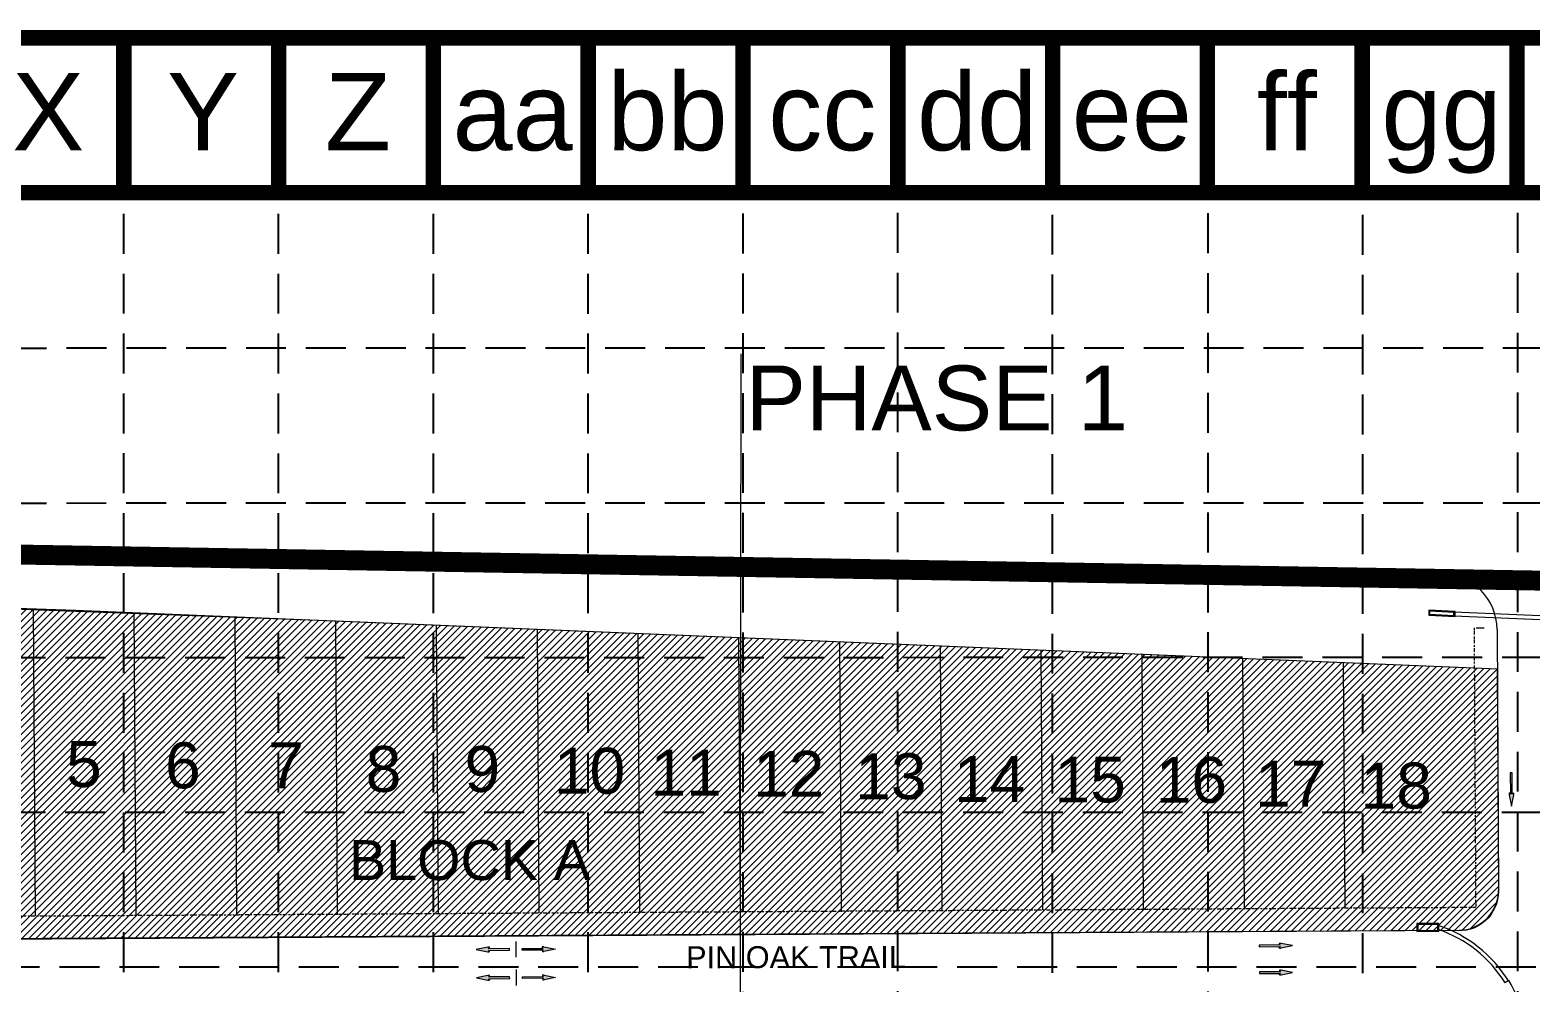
# Model space of a CAD drawing. Extents: x 218174 to 221286, y 216036 to 221010.
# Drawn here: x 220071 to 220823, y 220532 to 221010 of the extents above; entities that cross this region are included whole.
import ezdxf
from ezdxf.enums import TextEntityAlignment as Align

# ---------------------------------------------------------------- set-up
doc = ezdxf.new("R2010")
doc.units = 0
doc.header["$MEASUREMENT"] = 0
doc.linetypes.add('DASHED', pattern=[0.75, 0.5, -0.25])
doc.linetypes.add('DIVIDE', pattern=[1.25, 0.5, -0.25, 0, -0.25, 0, -0.25])
for name, color, linetype, lineweight in [('1 ARROWS', 7, 'Continuous', 0), ('1 BLOCK NUMBERS', 7, 'Continuous', 0), ('1 CURB LINE', 7, 'Continuous', 0), ('1 LOT NUMBERS', 7, 'Continuous', 0), ('1 PHASE LINES', 7, 'Continuous', 0), ('1 STORM PIPE', 5, 'Continuous', 0), ('1 STREET NAMES', 7, 'Continuous', 0), ('PH.1-10', 7, 'Continuous', 0), ('PH.1-27', 7, 'Continuous', 0), ('PH.1-29', 7, 'Continuous', 0), ('PH.1-9', 7, 'Continuous', 0)]:
    doc.layers.add(name, color=color, linetype=linetype, lineweight=lineweight)
for name, color, linetype in [('1 LIMITS OF DISTURBANCE', 1, 'DASHED'), ('1 SODDED LOT', 2, 'Continuous'), ('BASE', 7, 'Continuous'), ('GRID', 251, 'DASHED')]:
    doc.layers.add(name, color=color, linetype=linetype)
doc.styles.get("Standard").update_dxf_attribs({"font": 'ARIAL.TTF'})

msp = doc.modelspace()

# ---------------------------------------------------------------- hatches: boundary and pattern name
at = {"layer": '1 ARROWS', "linetype": 'Continuous', "lineweight": 0}
h = msp.add_hatch(color=256, dxfattribs=at)
edge = h.paths.add_edge_path()
edge.add_line((220814.27, 220627.42), (220813.66, 220626.87))
edge.add_line((220813.66, 220626.87), (220813.6, 220637.45))
edge.add_line((220813.6, 220637.45), (220812.74, 220637.44))
edge.add_line((220812.74, 220637.44), (220812.8, 220626.86))
edge.add_line((220812.8, 220626.86), (220812.3, 220627.4))
edge.add_line((220812.3, 220627.4), (220812.3, 220627.4))
edge.add_ellipse((220812.25, 220626.86), major_axis=(-0.003, 0.56), ratio=0.285714, start_angle=-17.18267, end_angle=124.72693)
edge.add_line((220812.12, 220626.54), (220812.12, 220626.54))
edge.add_line((220812.12, 220626.54), (220813.29, 220620.82))
edge.add_line((220813.29, 220620.82), (220814.44, 220626.55))
edge.add_line((220814.44, 220626.55), (220814.44, 220626.55))
edge.add_ellipse((220814.31, 220626.88), major_axis=(-0.003, 0.56), ratio=0.285714, start_angle=234.16847, end_angle=374.49672)
edge.add_line((220814.27, 220627.42), (220814.27, 220627.42))
h = msp.add_hatch(color=256, dxfattribs=at)
edge = h.paths.add_edge_path()
edge.add_line((220301.04, 220548.05), (220300.5, 220548.54))
edge.add_line((220300.5, 220548.54), (220311.08, 220548.62))
edge.add_line((220311.08, 220548.62), (220311.07, 220549.48))
edge.add_line((220311.07, 220549.48), (220300.49, 220549.4))
edge.add_line((220300.49, 220549.4), (220301.04, 220550.01))
edge.add_line((220301.04, 220550.01), (220301.04, 220550.02))
edge.add_ellipse((220300.49, 220550.05), major_axis=(0.56, 0.004), ratio=0.285714, start_angle=-14.49672, end_angle=125.83153)
edge.add_line((220300.17, 220550.18), (220300.17, 220550.18))
edge.add_line((220300.17, 220550.18), (220294.45, 220548.95))
edge.add_line((220294.45, 220548.95), (220300.19, 220547.86))
edge.add_ellipse((220300.51, 220548), major_axis=(0.56, 0.004), ratio=0.285714, start_angle=235.27307, end_angle=377.18267)
edge.add_line((220301.04, 220548.05), (220301.04, 220548.05))
edge.add_line((220301.04, 220548.05), (220301.04, 220548.05))
edge.add_line((220301.04, 220548.05), (220301.04, 220548.05))
h = msp.add_hatch(color=256, dxfattribs=at)
edge = h.paths.add_edge_path()
edge.add_line((220327.53, 220548.21), (220328.06, 220548.71))
edge.add_line((220328.06, 220548.71), (220317.48, 220548.66))
edge.add_line((220317.48, 220548.66), (220317.47, 220549.52))
edge.add_line((220317.47, 220549.52), (220328.06, 220549.57))
edge.add_line((220328.06, 220549.57), (220327.51, 220550.18))
edge.add_line((220327.51, 220550.18), (220327.51, 220550.18))
edge.add_ellipse((220328.05, 220550.22), major_axis=(0.56, 0.003), ratio=0.285714, start_angle=54.16847, end_angle=194.49672, ccw=False)
edge.add_line((220328.37, 220550.35), (220328.37, 220550.35))
edge.add_line((220328.37, 220550.35), (220334.11, 220549.2))
edge.add_line((220334.11, 220549.2), (220328.38, 220548.03))
edge.add_ellipse((220328.06, 220548.16), major_axis=(0.56, 0.003), ratio=0.285714, start_angle=162.81733, end_angle=304.72693, ccw=False)
edge.add_line((220327.53, 220548.21), (220327.53, 220548.21))
edge.add_line((220327.53, 220548.21), (220327.53, 220548.21))
edge.add_line((220327.53, 220548.21), (220327.53, 220548.21))
h = msp.add_hatch(color=256, dxfattribs=at)
edge = h.paths.add_edge_path()
edge.add_line((220696.91, 220551.89), (220697.46, 220551.28))
edge.add_line((220697.46, 220551.28), (220686.88, 220551.22))
edge.add_line((220686.88, 220551.22), (220686.89, 220550.36))
edge.add_line((220686.89, 220550.36), (220697.47, 220550.42))
edge.add_line((220697.47, 220550.42), (220696.94, 220549.92))
edge.add_line((220696.94, 220549.92), (220696.94, 220549.92))
edge.add_ellipse((220697.47, 220549.87), major_axis=(0.56, 0.003), ratio=0.285714, start_angle=162.81733, end_angle=304.72693)
edge.add_line((220697.79, 220549.74), (220697.79, 220549.75))
edge.add_line((220697.79, 220549.75), (220703.52, 220550.92))
edge.add_line((220703.52, 220550.92), (220697.78, 220552.06))
edge.add_line((220697.78, 220552.06), (220697.78, 220552.06))
edge.add_ellipse((220697.45, 220551.93), major_axis=(0.56, 0.003), ratio=0.285714, start_angle=54.16847, end_angle=194.49672)
edge.add_line((220696.91, 220551.89), (220696.91, 220551.89))
h = msp.add_hatch(color=256, dxfattribs=at)
edge = h.paths.add_edge_path()
edge.add_line((220696.99, 220538.47), (220697.55, 220537.87))
edge.add_line((220697.55, 220537.87), (220686.96, 220537.81))
edge.add_line((220686.96, 220537.81), (220686.97, 220536.95))
edge.add_line((220686.97, 220536.95), (220697.55, 220537.01))
edge.add_line((220697.55, 220537.01), (220697.02, 220536.51))
edge.add_line((220697.02, 220536.51), (220697.02, 220536.5))
edge.add_ellipse((220697.55, 220536.46), major_axis=(0.56, 0.003), ratio=0.285714, start_angle=162.81733, end_angle=304.72693)
edge.add_line((220697.87, 220536.33), (220697.87, 220536.33))
edge.add_line((220697.87, 220536.33), (220703.6, 220537.5))
edge.add_line((220703.6, 220537.5), (220697.86, 220538.65))
edge.add_line((220697.86, 220538.65), (220697.86, 220538.65))
edge.add_ellipse((220697.54, 220538.52), major_axis=(0.56, 0.003), ratio=0.285714, start_angle=54.16847, end_angle=194.49672)
edge.add_line((220696.99, 220538.47), (220696.99, 220538.47))
h = msp.add_hatch(color=256, dxfattribs=at)
edge = h.paths.add_edge_path()
edge.add_line((220301.14, 220533.87), (220300.6, 220534.37))
edge.add_line((220300.6, 220534.37), (220311.19, 220534.45))
edge.add_line((220311.19, 220534.45), (220311.18, 220535.31))
edge.add_line((220311.18, 220535.31), (220300.6, 220535.23))
edge.add_line((220300.6, 220535.23), (220301.14, 220535.84))
edge.add_line((220301.14, 220535.84), (220301.14, 220535.84))
edge.add_ellipse((220300.6, 220535.88), major_axis=(0.56, 0.004), ratio=0.285714, start_angle=-14.49672, end_angle=125.83153)
edge.add_line((220300.27, 220536.01), (220300.27, 220536.01))
edge.add_line((220300.27, 220536.01), (220294.55, 220534.78))
edge.add_line((220294.55, 220534.78), (220300.29, 220533.69))
edge.add_ellipse((220300.61, 220533.82), major_axis=(0.56, 0.004), ratio=0.285714, start_angle=235.27307, end_angle=377.18267)
edge.add_line((220301.15, 220533.88), (220301.14, 220533.87))
edge.add_line((220301.14, 220533.87), (220301.14, 220533.87))
edge.add_line((220301.14, 220533.87), (220301.14, 220533.87))
h = msp.add_hatch(color=256, dxfattribs=at)
edge = h.paths.add_edge_path()
edge.add_line((220327.63, 220534.04), (220328.17, 220534.54))
edge.add_line((220328.17, 220534.54), (220317.58, 220534.49))
edge.add_line((220317.58, 220534.49), (220317.58, 220535.35))
edge.add_line((220317.58, 220535.35), (220328.16, 220535.4))
edge.add_line((220328.16, 220535.4), (220327.61, 220536))
edge.add_line((220327.61, 220536), (220327.61, 220536))
edge.add_ellipse((220328.15, 220536.05), major_axis=(0.56, 0.003), ratio=0.285714, start_angle=54.16847, end_angle=194.49672, ccw=False)
edge.add_line((220328.48, 220536.18), (220328.48, 220536.18))
edge.add_line((220328.48, 220536.18), (220334.21, 220535.02))
edge.add_line((220334.21, 220535.02), (220328.48, 220533.86))
edge.add_ellipse((220328.17, 220533.99), major_axis=(0.56, 0.003), ratio=0.285714, start_angle=162.81733, end_angle=304.72693, ccw=False)
edge.add_line((220327.63, 220534.04), (220327.63, 220534.04))
edge.add_line((220327.63, 220534.04), (220327.63, 220534.04))
edge.add_line((220327.63, 220534.04), (220327.63, 220534.04))
at = {"layer": '1 SODDED LOT', "linetype": 'Continuous', "lineweight": 0}
h = msp.add_hatch(dxfattribs=at)
h.set_pattern_fill('ANSI31', color=256, scale=20, style=0)
edge = h.paths.add_edge_path()
edge.add_line((220223.88, 220713.73), (220794.61, 220690.11))
edge.add_line((220794.61, 220690.11), (220806.13, 220689.58))
edge.add_line((220806.13, 220689.58), (220806.74, 220578.17))
edge.add_arc((220787.07, 220578.06), 19.68, -97.66281, 0.31503, ccw=False)
edge.add_line((220784.44, 220558.55), (220445.97, 220556.7))
edge.add_line((220445.97, 220556.7), (219906.03, 220553.42))
edge.add_line((219906.03, 220553.42), (219861.33, 220553.01))
edge.add_arc((219861.15, 220572.16), 19.16, 169.85464, 270.53466, ccw=False)
edge.add_line((219842.29, 220575.54), (219841.39, 220728.16))
edge.add_line((219841.39, 220728.16), (219873.88, 220726.66))
edge.add_line((219873.88, 220726.66), (220223.88, 220713.73))
h = msp.add_hatch(dxfattribs=at)
h.set_pattern_fill('ANSI31', color=256, scale=20, style=0)
edge = h.paths.add_edge_path()
edge.add_line((220395.18, 219503.17), (220394.5, 219620.99))
edge.add_arc((220413, 219621.09), 18.5, 86.99252, 180.32858, ccw=False)
edge.add_line((220413.97, 219639.57), (220778.28, 219641.88))
edge.add_arc((220778.4, 219622.85), 19.03, 55.77876, 90.36362, ccw=False)
edge.add_line((220789.11, 219638.59), (220792.76, 219636.52))
edge.add_arc((220811.49, 219669.59), 38.01, 240.47996, 393.41385)
edge.add_line((220843.21, 219690.52), (220841.33, 219694.56))
edge.add_line((220841.33, 219694.56), (220839.57, 219700.32))
edge.add_line((220839.57, 219700.32), (220838.95, 219703.78))
edge.add_line((220838.95, 219703.78), (220832.98, 220688.86))
edge.add_line((220832.98, 220688.86), (220968.74, 220683))
edge.add_line((220968.74, 220683), (220975.46, 219506.49))
edge.add_line((220975.46, 219506.49), (220395.18, 219503.17))

# ---------------------------------------------------------------- linework, layer by layer
at = {"layer": '1 ARROWS', "linetype": 'Continuous', "lineweight": 0}
for p, q in [((220813.6, 220637.45), (220812.74, 220637.44)), ((220812.74, 220637.44), (220812.8, 220626.86)), ((220813.66, 220626.87), (220813.6, 220637.45)), ((220812.12, 220626.54), (220812.12, 220626.54)), ((220812.12, 220626.54), (220813.29, 220620.82)), ((220812.8, 220626.86), (220812.3, 220627.4)), ((220812.3, 220627.4), (220812.3, 220627.4)), ((220813.29, 220620.82), (220814.44, 220626.55)), ((220814.27, 220627.42), (220813.66, 220626.87)), ((220814.27, 220627.42), (220814.27, 220627.42)), ((220814.44, 220626.55), (220814.44, 220626.55)), ((220300.17, 220550.18), (220294.45, 220548.95)), ((220294.45, 220548.95), (220300.19, 220547.86)), ((220300.17, 220550.18), (220300.17, 220550.18)), ((220300.49, 220549.4), (220301.04, 220550.01)), ((220311.07, 220549.48), (220300.49, 220549.4)), ((220300.5, 220548.54), (220311.08, 220548.62)), ((220301.04, 220548.05), (220300.5, 220548.54)), ((220301.04, 220550.01), (220301.04, 220550.02)), ((220301.04, 220548.05), (220301.04, 220548.05)), ((220301.04, 220548.05), (220301.04, 220548.05)), ((220301.04, 220548.05), (220301.04, 220548.05)), ((220311.08, 220548.62), (220311.07, 220549.48)), ((220314.27, 220553.07), (220314.28, 220545.07)), ((220317.47, 220549.52), (220328.06, 220549.57)), ((220317.48, 220548.66), (220317.47, 220549.52)), ((220328.06, 220548.71), (220317.48, 220548.66)), ((220328.06, 220549.57), (220327.51, 220550.18)), ((220327.51, 220550.18), (220327.51, 220550.18)), ((220327.53, 220548.21), (220328.06, 220548.71)), ((220327.53, 220548.21), (220327.53, 220548.21)), ((220327.53, 220548.21), (220327.53, 220548.21)), ((220327.53, 220548.21), (220327.53, 220548.21)), ((220328.37, 220550.35), (220328.37, 220550.35)), ((220328.37, 220550.35), (220334.11, 220549.2)), ((220334.11, 220549.2), (220328.38, 220548.03)), ((220697.46, 220551.28), (220686.88, 220551.22)), ((220686.88, 220551.22), (220686.89, 220550.36)), ((220686.89, 220550.36), (220697.47, 220550.42)), ((220696.91, 220551.89), (220697.46, 220551.28)), ((220696.91, 220551.89), (220696.91, 220551.89)), ((220697.47, 220550.42), (220696.94, 220549.92)), ((220696.94, 220549.92), (220696.94, 220549.92)), ((220703.52, 220550.92), (220697.78, 220552.06)), ((220697.78, 220552.06), (220697.78, 220552.06)), ((220697.79, 220549.75), (220703.52, 220550.92)), ((220697.79, 220549.74), (220697.79, 220549.75)), ((220314.38, 220538.9), (220314.39, 220530.9)), ((220696.99, 220538.47), (220697.55, 220537.87)), ((220696.99, 220538.47), (220696.99, 220538.47)), ((220703.6, 220537.5), (220697.86, 220538.65)), ((220697.86, 220538.65), (220697.86, 220538.65)), ((220300.27, 220536.01), (220294.55, 220534.78)), ((220294.55, 220534.78), (220300.29, 220533.69)), ((220300.27, 220536.01), (220300.27, 220536.01)), ((220300.6, 220535.23), (220301.14, 220535.84)), ((220311.18, 220535.31), (220300.6, 220535.23)), ((220300.6, 220534.37), (220311.19, 220534.45)), ((220301.14, 220533.87), (220300.6, 220534.37)), ((220301.14, 220535.84), (220301.14, 220535.84)), ((220301.15, 220533.88), (220301.14, 220533.87)), ((220301.14, 220533.87), (220301.14, 220533.87)), ((220301.14, 220533.87), (220301.14, 220533.87)), ((220311.19, 220534.45), (220311.18, 220535.31)), ((220317.58, 220535.35), (220328.16, 220535.4)), ((220317.58, 220534.49), (220317.58, 220535.35)), ((220328.17, 220534.54), (220317.58, 220534.49)), ((220328.16, 220535.4), (220327.61, 220536)), ((220327.61, 220536), (220327.61, 220536)), ((220327.63, 220534.04), (220328.17, 220534.54)), ((220327.63, 220534.04), (220327.63, 220534.04)), ((220327.63, 220534.04), (220327.63, 220534.04)), ((220327.63, 220534.04), (220327.63, 220534.04)), ((220328.48, 220536.18), (220328.48, 220536.18)), ((220328.48, 220536.18), (220334.21, 220535.02)), ((220334.21, 220535.02), (220328.48, 220533.86)), ((220697.55, 220537.87), (220686.96, 220537.81)), ((220686.96, 220537.81), (220686.97, 220536.95)), ((220686.97, 220536.95), (220697.55, 220537.01)), ((220697.55, 220537.01), (220697.02, 220536.51)), ((220697.02, 220536.51), (220697.02, 220536.5)), ((220697.87, 220536.33), (220703.6, 220537.5)), ((220697.87, 220536.33), (220697.87, 220536.33))]:
    msp.add_line(p, q, dxfattribs=at)
for centre, major_axis, start_param, end_param in [((220812.25, 220626.86), (-0.003, 0.56), -0.299894, 2.176896), ((220814.31, 220626.88), (-0.003, 0.56), 4.087011, 6.536201), ((220300.49, 220550.05), (0.56, 0.004), -0.253015, 2.196174), ((220300.51, 220548), (0.56, 0.004), 4.10629, 6.58308), ((220328.05, 220550.22), (0.56, 0.003), 0.945418, 3.394608), ((220328.06, 220548.16), (0.56, 0.003), 2.841698, 5.318488), ((220697.45, 220551.93), (0.56, 0.003), 0.945418, 3.394608), ((220697.47, 220549.87), (0.56, 0.003), 2.841698, 5.318488), ((220697.54, 220538.52), (0.56, 0.003), 0.945418, 3.394608), ((220300.6, 220535.88), (0.56, 0.004), -0.253015, 2.196174), ((220300.61, 220533.82), (0.56, 0.004), 4.10629, 6.58308), ((220328.15, 220536.05), (0.56, 0.003), 0.945418, 3.394608), ((220328.17, 220533.99), (0.56, 0.003), 2.841698, 5.318488), ((220697.55, 220536.46), (0.56, 0.003), 2.841698, 5.318488)]:
    msp.add_ellipse(centre, major_axis=major_axis, ratio=0.285714, start_param=start_param, end_param=end_param, dxfattribs=at)
for p in [(220812.3, 220627.4), (220696.94, 220549.92), (220697.02, 220536.51)]:
    msp.add_point(p, dxfattribs=at)
at = {"layer": '1 CURB LINE', "color": 7, "linetype": 'Continuous', "lineweight": 0}
for p, q in [((220806.07, 220709.34), (220806.84, 220578.78)), ((219862.35, 220553.05), (220786.96, 220558.66))]:
    msp.add_line(p, q, dxfattribs=at)
msp.add_arc((220786.84, 220578.66), 20, 270.34779, 0.33516, dxfattribs=at)
at = {"layer": '1 LIMITS OF DISTURBANCE', "lineweight": 0, "ltscale": 50, "const_width": 10, "flags": 128}
msp.add_lwpolyline([(218444.48, 220364.21), (219055.86, 220366.68), (219055.86, 220772.77), (219285.09, 220772.77), (219285.09, 220791.73), (219318.86, 220791.73), (219318.86, 220759.52), (219391.6, 220758.44), (220987.67, 220731.11), (220986.72, 220286.81), (221023.27, 220286.81), (221023.27, 220226.92), (220988.46, 220226.92), (220988.46, 219086.78), (220977.79, 219041.68, 0.030001), (220966.36, 218975.98, 0.037041), (220958.74, 218777.01, -0.010186), (220966.04, 218302.62), (220199.58, 218302.62), (219982.39, 216800.02), (219977.59, 216762.84), (218877.47, 216761.93), (218945.29, 216986.66), (218954.77, 217018.06), (218971.37, 217065.45), (218954.8, 217122.23), (218977.98, 217150.64), (218953.28, 217263.47), (219000.17, 217274.27), (219042.08, 217384.33), (219013.34, 217433.37), (219061.23, 217463.28), (219069.38, 217505.31), (219032.49, 217553.62), (219010.69, 217581.68), (219077.04, 217902.02), (219154.34, 217909.69), (219184.19, 217879.87), (219210.36, 217907.07), (219196.66, 217984.86), (219196.27, 218037.76), (219218.31, 218088.12), (219287.6, 218144.45), (219303.46, 218163.23), (219276.22, 218217), (219308.55, 218249.65), (219362.55, 218227.74), (219407.83, 218356.01), (219624.54, 218350.18), (219618.32, 218768.33), (219580.03, 218772.49), (219581.69, 218810.76), (219618.32, 218809.92), (219616.56, 219036.75), (219553.42, 219045.16), (219530.27, 218997.84), (219491.33, 219015.72), (219509.22, 219059.88), (219452.39, 219092.48), (219322.88, 218925.19), (219168.58, 218724.48), (219101.4, 218550.2), (219137.97, 218518.16), (219105.87, 218463.43), (219082.64, 218238.56), (218854.72, 217964.36), (218635.51, 218283.53), (218444.62, 218285.59), (218423.58, 220363.65)], format="xyb", dxfattribs=at)
at = {"layer": '1 PHASE LINES', "linetype": 'Continuous', "lineweight": 0, "flags": 128}
msp.add_lwpolyline([(220426.48, 220327.69), (220427.19, 220847.42)], dxfattribs=at)
at = {"layer": '1 SODDED LOT', "linetype": 'Continuous', "lineweight": 0, "flags": 128}
msp.add_lwpolyline([(220223.88, 220713.73), (220794.61, 220690.11), (220806.13, 220689.58), (220806.74, 220578.17, -0.455609), (220784.44, 220558.55), (220445.97, 220556.7), (219906.03, 220553.42), (219861.33, 220553.01, -0.469925), (219842.29, 220575.54), (219841.39, 220728.16), (219873.88, 220726.66)], format="xyb", close=True, dxfattribs=at)
at = {"layer": '1 STORM PIPE', "linetype": 'Continuous', "lineweight": 0}
for p, q in [((220784.38, 220716.24), (220854.32, 220713.28)), ((220784.46, 220718.16), (220854.4, 220715.2)), ((220811.93, 220533.39), (220810.05, 220532.21))]:
    msp.add_line(p, q, dxfattribs=at)
for radius, start, end in [(65.96, 31.89502, 71.49545), (64.04, 31.89499, 71.20193), (66.11, 0.33515, 31.89502)]:
    msp.add_arc((220755.8, 220498.46), radius, start, end, dxfattribs=at)
at = {"layer": 'BASE', "color": 9}
msp.add_line((218255.54, 220928.3), (221204.07, 220928.3), dxfattribs=at)
at = {"layer": 'BASE', "const_width": 7.76}
for points in [[(221281.66, 216039.95), (221281.66, 221005.89), (218177.95, 221005.89), (218177.95, 216039.95)], [(221204.07, 216117.54), (221204.07, 220928.3), (218255.54, 220928.3), (218255.54, 216117.54)]]:
    msp.add_lwpolyline(points, close=True, dxfattribs=at)
for points in [[(220117.77, 221005.89), (220117.77, 220928.3)], [(220195.36, 221005.89), (220195.36, 220928.3)], [(220272.95, 221005.89), (220272.95, 220928.3)], [(220350.55, 221005.89), (220350.55, 220928.3)], [(220428.14, 221005.89), (220428.14, 220928.3)], [(220505.73, 221005.89), (220505.73, 220928.3)], [(220583.32, 221005.89), (220583.32, 220928.3)], [(220660.92, 221005.89), (220660.92, 220928.3)], [(220738.51, 221005.89), (220738.51, 220928.3)], [(220816.1, 221005.89), (220816.1, 220928.3)]]:
    msp.add_lwpolyline(points, dxfattribs=at)
at = {"layer": 'GRID', "color": 253, "linetype": 'DASHED', "ltscale": 40}
for p, q in [((220661.85, 216427.95), (220661.26, 220930.04)), ((220739.02, 216427.14), (220738.85, 220930.04)), ((220816.69, 216428.09), (220816.45, 220930.04)), ((220117.77, 216427.65), (220117.77, 220928.3)), ((220195.36, 216427.63), (220195.36, 220928.3)), ((220272.95, 216427.62), (220272.95, 220928.3)), ((220350.55, 216427.61), (220350.55, 220928.3)), ((220428.51, 216427.79), (220428.14, 220928.3)), ((220506.02, 216428.16), (220505.73, 220928.3)), ((220583.55, 216427.23), (220583.32, 220928.3)), ((218259.07, 220850.18), (221202.79, 220850.57)), ((218259.01, 220772.37), (221202.79, 220772.97)), ((218258.58, 220695.02), (221204.07, 220695.52)), ((218258.47, 220617.49), (221204.07, 220617.93)), ((218255.54, 220540.33), (221204.07, 220540.33))]:
    msp.add_line(p, q, dxfattribs=at)
at = {"layer": 'PH.1-10', "color": 7, "linetype": 'Continuous', "lineweight": 0}
msp.add_line((220795.57, 220710.21), (220799.57, 220710.24), dxfattribs=at)
for points in [[(220785.14, 220718.42), (220771.95, 220718.98), (220771.84, 220716.48), (220785.04, 220715.93), (220785.14, 220718.42)], [(220784.45, 220717.95), (220772.25, 220718.47), (220772.19, 220716.97), (220784.39, 220716.45), (220784.45, 220717.95)], [(220765.95, 220558.03), (220776.95, 220558.1), (220776.92, 220562.1), (220765.92, 220562.03)], [(220766.44, 220558.53), (220776.44, 220558.6), (220776.42, 220561.6), (220766.42, 220561.53)]]:
    msp.add_lwpolyline(points, close=True, dxfattribs=at)
at = {"layer": 'PH.1-27', "color": 7, "linetype": 'DIVIDE', "lineweight": 0}
for p in [(220794.57, 220710.21), (219853.78, 220564.49)]:
    msp.add_line(p, (220795.39, 220570.21), dxfattribs=at)
at = {"layer": 'PH.1-29', "color": 7, "linetype": 'Continuous', "lineweight": 0}
for p, q in [((219852.79, 220727.42), (220093.57, 220719.1)), ((220072.34, 220719.84), (220073.28, 220565.83)), ((220093.57, 220719.1), (220794.68, 220690.19)), ((220122.86, 220717.89), (220123.78, 220566.13)), ((220173.37, 220715.81), (220174.28, 220566.44)), ((220223.88, 220713.73), (220224.78, 220566.75)), ((220274.4, 220711.64), (220275.27, 220567.05)), ((220324.91, 220709.56), (220325.77, 220567.36)), ((220375.42, 220707.48), (220376.27, 220567.67)), ((220425.94, 220705.39), (220426.77, 220567.97)), ((220476.45, 220703.31), (220477.27, 220568.28)), ((220526.96, 220701.23), (220527.77, 220568.59)), ((220577.48, 220699.14), (220578.27, 220568.89)), ((220627.99, 220697.06), (220628.77, 220569.2)), ((220678.51, 220694.98), (220679.27, 220569.51)), ((220729.02, 220692.89), (220729.77, 220569.81))]:
    msp.add_line(p, q, dxfattribs=at)
at = {"layer": 'PH.1-9', "color": 7, "linetype": 'Continuous', "lineweight": 0}
msp.add_line((220778.73, 220737.65), (220778.79, 220739.14), dxfattribs=at)
msp.add_arc((220777.57, 220709.17), 28.5, 0.33514, 87.6669, dxfattribs=at)

# ---------------------------------------------------------------- texts
at = {"layer": '1 BLOCK NUMBERS', "color": 7, "linetype": 'Continuous', "lineweight": 0}
msp.add_text('BLOCK A', height=20, dxfattribs=at).set_placement((220291.2, 220593.8), align=Align.MIDDLE)
at = {"layer": '1 LOT NUMBERS', "color": 7, "linetype": 'Continuous', "lineweight": 0}
for s, p in [('5', (220097.78, 220641.78)), ('6', (220147.39, 220641.31)), ('7', (220199.04, 220641.32)), ('8', (220247.98, 220639.47)), ('9', (220297.5, 220639.46)), ('10', (220351.23, 220638.58)), ('11', (220399.63, 220637.64)), ('12', (220451.04, 220637.2)), ('13', (220502.27, 220635.83)), ('14', (220551.75, 220634.45)), ('15', (220602.19, 220634)), ('16', (220652.88, 220634)), ('17', (220702.69, 220632.15)), ('18', (220755.57, 220631.14))]:
    msp.add_text(s, height=23, dxfattribs=at).set_placement(p, align=Align.MIDDLE)
at = {"layer": '1 PHASE LINES', "color": 7, "linetype": 'Continuous', "lineweight": 0}
msp.add_text('PHASE 1', height=32.5, dxfattribs=at).set_placement((220525.29, 220825.38), align=Align.MIDDLE)
at = {"layer": '1 STREET NAMES', "color": 7, "linetype": 'Continuous', "lineweight": 0}
msp.add_text('PIN OAK TRAIL', height=11, rotation=0.04249, dxfattribs=at).set_placement((220454.7, 220550.65), align=Align.TOP_CENTER)
at = {"layer": 'BASE'}
for s, height, p in [('bb', 38.796, (220390.28, 220968.89)), ('dd', 38.796, (220545.47, 220968.89)), ('ff', 38.796, (220700.65, 220968.89)), ('X', 38.8, (220079.91, 220968.89)), ('Y', 38.8, (220157.5, 220968.89)), ('Z', 38.8, (220235.1, 220968.89)), ('aa', 38.796, (220312.69, 220968.89)), ('cc', 38.796, (220467.88, 220968.89)), ('ee', 38.796, (220623.06, 220968.89)), ('gg', 38.796, (220778.25, 220968.89))]:
    msp.add_text(s, height=height, dxfattribs=at).set_placement(p, align=Align.MIDDLE_CENTER)

doc.saveas('drawing.dxf')
